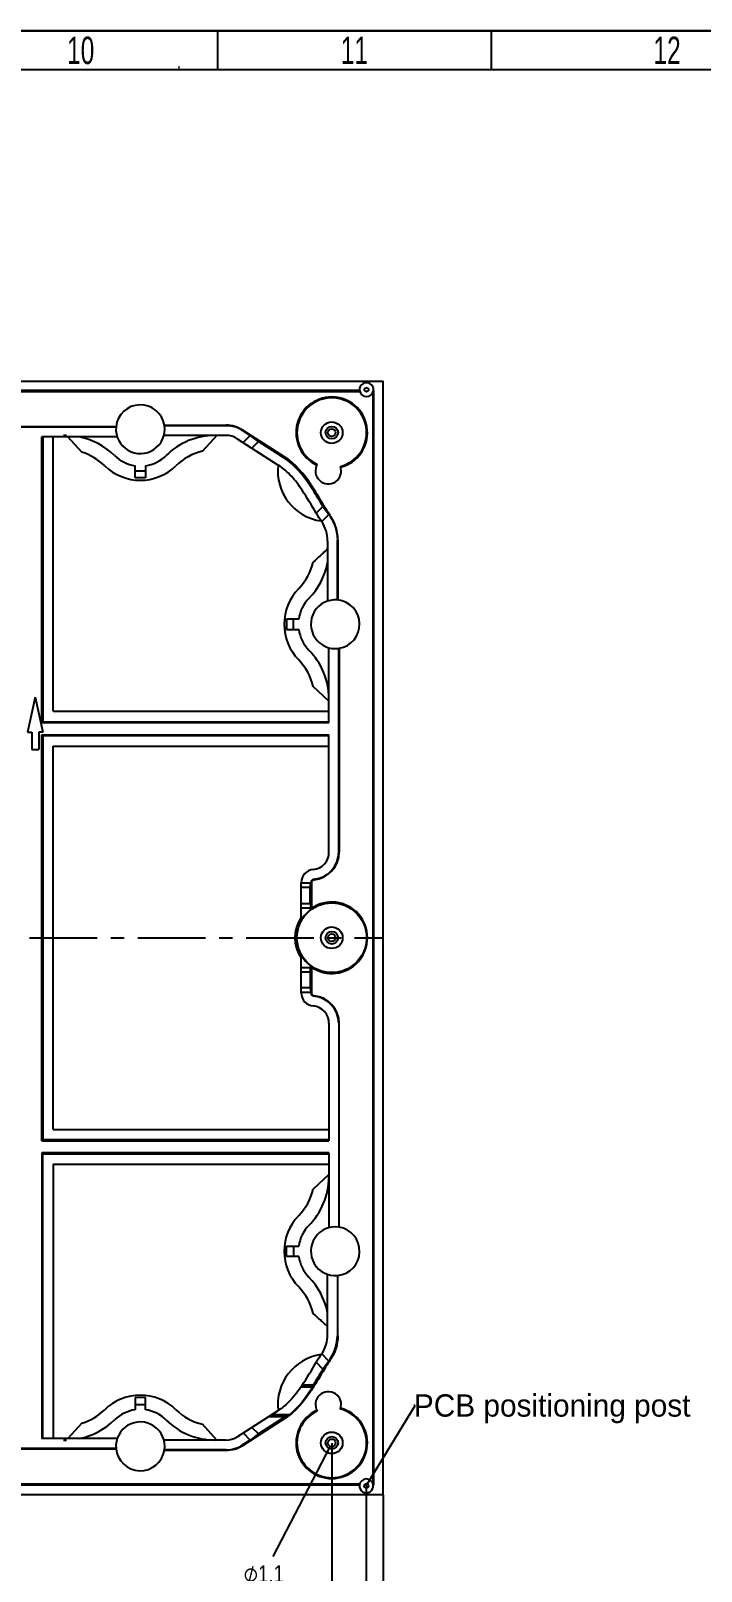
# Model space of a CAD drawing. Header units: millimetres. Extents: x 0 to 591, y 0 to 333.
# Drawn here: x 366.3 to 462.6, y 112.1 to 333.2 of the extents above; entities that cross this region are included whole.
import ezdxf

# ---------------------------------------------------------------- set-up
doc = ezdxf.new("R2010")
doc.units = ezdxf.units.MM
doc.header["$LTSCALE"] = 25.945205
doc.linetypes.add('CENTER', pattern=[0.6, 0.375, -0.075, 0.075, -0.075])
doc.layers.get('0').update_dxf_attribs({"linetype": 'CONTINUOUS'})
doc.layers.add('2', color=7, linetype='CONTINUOUS')
doc.layers.add('dim', color=7, linetype='CONTINUOUS')
doc.styles.get("Standard").update_dxf_attribs({"font": 'txt', "width": 0.8})
doc.styles.add('TEXTSTYLE_2', font='')
doc.styles.add('TEXTSTYLE_3', font='txt')
doc.styles.add('TEXTSTYLE_4', font='')
doc.styles.add('TEXTSTYLE_6', font='txt', dxfattribs={"width": 0.67})
doc.styles.get('TEXTSTYLE_2').set_extended_font_data('Symbol_ASME')
doc.styles.get('TEXTSTYLE_4').set_extended_font_data('CG Omega')
doc.dimstyles.new('DIMSTYLE_1', dxfattribs={"dimtxt": 2.5, "dimasz": 0.1875, "dimexe": 0.125, "dimexo": 0.0625, "dimtad": 0, "dimtih": 1, "dimtoh": 1, "dimdsep": 46, "dimtxsty": 'Standard', "dimblk": '_FILLED', "dimblk1": '_FILLED', "dimblk2": '_FILLED', "dimcen": 0.09, "dimazin": 2, "dimtfac": 1, "dimtofl": 0, "dimtmove": 0, "dimatfit": 1, "dimldrblk": '_FILLED', "dimfxl": 1, "dimtolj": 1, "dimarcsym": 0})
doc.dimstyles.new('DIMSTYLE_3', dxfattribs={"dimtxt": 2.5, "dimasz": 0.1875, "dimexe": 0.125, "dimexo": 0.0625, "dimgap": 1.25, "dimtad": 0, "dimtih": 1, "dimtoh": 1, "dimdsep": 46, "dimtxsty": 'TEXTSTYLE_3', "dimblk": '_FILLED', "dimblk1": '_FILLED', "dimblk2": '_FILLED', "dimcen": 0.09, "dimazin": 2, "dimtfac": 1, "dimtofl": 0, "dimtmove": 0, "dimatfit": 3, "dimldrblk": '_FILLED', "dimfxl": 1, "dimtolj": 1, "dimarcsym": 0})
doc.dimstyles.new('DIMSTYLE_4', dxfattribs={"dimtxt": 3.2, "dimasz": 0.1875, "dimexe": 0.125, "dimexo": 0.0625, "dimgap": 1.6, "dimtad": 0, "dimtih": 1, "dimtoh": 1, "dimdsep": 46, "dimtxsty": 'Standard', "dimblk": '_FILLED', "dimblk1": '_FILLED', "dimblk2": '_FILLED', "dimcen": 0.09, "dimazin": 2, "dimtfac": 1, "dimtofl": 0, "dimtmove": 0, "dimatfit": 3, "dimldrblk": '_FILLED', "dimfxl": 1, "dimtolj": 1, "dimarcsym": 0})
doc.dimstyles.get("Standard").update_dxf_attribs({"dimtxt": 0.15625, "dimasz": 0.1875, "dimexe": 0.125, "dimexo": 0.0625, "dimtad": 0, "dimtih": 1, "dimtoh": 1, "dimdsep": 46, "dimtxsty": 'Standard', "dimblk": '_FILLED', "dimblk1": '_FILLED', "dimblk2": '_FILLED', "dimcen": 0.09, "dimazin": 2, "dimtp": 0.01, "dimtm": 0.01, "dimtfac": 1, "dimtofl": 0, "dimtmove": 0, "dimatfit": 3, "dimldrblk": '_FILLED', "dimfxl": 1, "dimtolj": 1, "dimarcsym": 0})

# ---------------------------------------------------------------- blocks, each defined once
blk = doc.blocks.new('_FILLED')
at = {"color": 0, "linetype": 'ByBlock'}
blk.add_solid([(0, 0), (-1, 0.2), (-1, -0.2)], dxfattribs=at)
blk = doc.blocks.new('*D1')
at = {"layer": 'dim', "color": 82, "linetype": 'Continuous', "true_color": 0x33cc00, "transparency": 16777216}
blk.add_line((409.27, 130.01), (401.05, 114.18), dxfattribs=at)
at = {"layer": 'dim', "color": 82, "linetype": 'Continuous', "true_color": 0x33cc00, "transparency": 16777216, "xscale": 0.1875, "yscale": 0.1875, "zscale": 0.1875, "rotation": 62.55996903739999}
blk.add_blockref('_FILLED', (409.27, 130.01), dxfattribs=at)
at = {"layer": 'dim', "color": 82, "linetype": 'Continuous', "true_color": 0x33cc00, "transparency": 16777216, "insert": (399.75, 112.93), "char_height": 2.5, "width": 13.4231, "attachment_point": 2, "line_spacing_factor": 0.9, "style": 'TEXTSTYLE_2'}
blk.add_mtext('⌀\\ftxt;{\\W0.8;1.1}', dxfattribs=at)
blk = doc.blocks.new('*D3')
at = {"layer": 'dim', "color": 82, "linetype": 'Continuous', "true_color": 0x33cc00, "transparency": 16777216}
for p, q in [((257.12, 123.04), (257.12, 90.98)), ((416.92, 123.04), (416.92, 90.98)), ((257.12, 91.11), (324.76, 91.11)), ((416.92, 91.11), (349.15, 91.11))]:
    blk.add_line(p, q, dxfattribs=at)
at = {"layer": 'dim', "color": 82, "linetype": 'Continuous', "true_color": 0x33cc00, "transparency": 16777216, "xscale": 0.1875, "yscale": 0.1875, "zscale": 0.1875, "rotation": 180}
blk.add_blockref('_FILLED', (257.12, 91.11), dxfattribs=at)
at = {"layer": 'dim', "color": 82, "linetype": 'Continuous', "true_color": 0x33cc00, "transparency": 16777216, "xscale": 0.1875, "yscale": 0.1875, "zscale": 0.1875}
blk.add_blockref('_FILLED', (416.92, 91.11), dxfattribs=at)
at = {"layer": 'dim', "color": 82, "linetype": 'Continuous', "true_color": 0x33cc00, "transparency": 16777216, "insert": (336.95, 92.36), "char_height": 2.5, "width": 21.8864, "attachment_point": 2, "line_spacing_factor": 0.9, "style": 'TEXTSTYLE_3'}
blk.add_mtext('159.8\\fSymbol_ASME;±\\ftxt;0.1', dxfattribs=at)
blk = doc.blocks.new('*D19')
at = {"layer": 'dim', "color": 82, "linetype": 'Continuous', "true_color": 0x33cc00, "transparency": 16777216}
for p, q in [((264.52, 130.44), (264.52, 105.14)), ((409.52, 130.44), (409.52, 105.14)), ((264.52, 105.26), (340.86, 105.26)), ((409.52, 105.26), (351.74, 105.26))]:
    blk.add_line(p, q, dxfattribs=at)
at = {"layer": 'dim', "color": 82, "linetype": 'Continuous', "true_color": 0x33cc00, "transparency": 16777216, "xscale": 0.1875, "yscale": 0.1875, "zscale": 0.1875, "rotation": 180}
blk.add_blockref('_FILLED', (264.52, 105.26), dxfattribs=at)
at = {"layer": 'dim', "color": 82, "linetype": 'Continuous', "true_color": 0x33cc00, "transparency": 16777216, "xscale": 0.1875, "yscale": 0.1875, "zscale": 0.1875}
blk.add_blockref('_FILLED', (409.52, 105.26), dxfattribs=at)
at = {"layer": 'dim', "color": 82, "linetype": 'Continuous', "true_color": 0x33cc00, "transparency": 16777216, "insert": (346.3, 106.86), "char_height": 3.2, "width": 7.68, "attachment_point": 2, "line_spacing_factor": 0.9}
blk.add_mtext('145', dxfattribs=at)
blk = doc.blocks.new('*D23')
at = {"layer": 'dim', "color": 82, "linetype": 'Continuous', "true_color": 0x33cc00, "transparency": 16777216}
for p, q in [((414.48, 124.26), (414.48, 97.1)), ((337.02, 114.69), (337.02, 97.1)), ((337.02, 97.23), (367.75, 97.23)), ((414.48, 97.23), (383.75, 97.23))]:
    blk.add_line(p, q, dxfattribs=at)
at = {"layer": 'dim', "color": 82, "linetype": 'Continuous', "true_color": 0x33cc00, "transparency": 16777216, "xscale": 0.1875, "yscale": 0.1875, "zscale": 0.1875, "rotation": 180}
blk.add_blockref('_FILLED', (337.02, 97.23), dxfattribs=at)
at = {"layer": 'dim', "color": 82, "linetype": 'Continuous', "true_color": 0x33cc00, "transparency": 16777216, "xscale": 0.1875, "yscale": 0.1875, "zscale": 0.1875}
blk.add_blockref('_FILLED', (414.48, 97.23), dxfattribs=at)
at = {"layer": 'dim', "color": 82, "linetype": 'Continuous', "true_color": 0x33cc00, "transparency": 16777216, "insert": (375.75, 98.83), "char_height": 3.2, "width": 12.8, "attachment_point": 2, "line_spacing_factor": 0.9}
blk.add_mtext('77.46', dxfattribs=at)

msp = doc.modelspace()

# ---------------------------------------------------------------- linework, layer by layer
at = {"color": 7, "linetype": 'Continuous'}
msp.add_line((0, 333.185), (471.731, 333.185), dxfattribs=at)
at = {"layer": '2', "color": 155, "linetype": 'Continuous', "true_color": 0x4d7399}
for p, q in [((257.12, 282.903), (416.92, 282.903)), ((260.487, 281.388), (413.549, 281.388)), ((413.513, 281.563), (260.514, 281.563)), ((415.406, 281.238), (415.406, 124.704)), ((415.58, 281.563), (415.484, 281.467)), ((415.58, 281.563), (415.5, 281.563)), ((415.58, 124.443), (415.58, 281.563)), ((416.92, 123.103), (416.92, 282.903)), ((385.474, 276.573), (394.33, 276.573)), ((394.33, 276.503), (385.484, 276.503)), ((395.568, 276.325), (395.588, 276.392)), ((349.02, 276.373), (378.54, 276.373)), ((378.533, 276.303), (349.02, 276.303)), ((378.698, 274.903), (367.89, 274.903)), ((367.89, 233.872), (367.89, 274.903)), ((368.021, 274.903), (368.021, 234.003)), ((369.52, 235.503), (369.52, 274.903)), ((371.405, 275.102), (370.999, 275.102)), ((373.641, 272.694), (371.611, 274.903)), ((394.33, 275.103), (385.403, 275.103)), ((393.023, 275.103), (390.937, 272.842)), ((395.95, 274.628), (401.821, 270.861)), ((397.805, 275.101), (396.706, 275.806)), ((396.744, 275.865), (403.269, 271.679)), ((396.792, 274.088), (397.805, 275.101)), ((398.99, 274.217), (397.805, 275.101)), ((398.99, 274.217), (398.052, 273.279)), ((403.168, 271.536), (398.99, 274.217)), ((381.27, 269.003), (381.27, 270.758)), ((381.27, 270.003), (382.77, 270.003)), ((382.77, 270.758), (382.77, 269.003)), ((403.269, 271.679), (403.168, 271.536)), ((382.77, 269.003), (381.27, 269.003)), ((407.295, 263.942), (408.259, 264.906)), ((409.1, 263.769), (408.068, 262.737)), ((409.287, 263.611), (409.229, 263.572)), ((408.92, 259.944), (408.92, 251.326)), ((410.32, 251.49), (410.32, 260.136)), ((410.39, 260.136), (410.39, 251.483)), ((404.775, 248.753), (403.02, 248.753)), ((403.02, 248.753), (403.02, 247.253)), ((404.02, 247.253), (404.02, 248.753)), ((403.02, 247.253), (404.775, 247.253)), ((409.12, 233.872), (409.12, 244.621)), ((410.52, 215.286), (410.52, 244.539)), ((410.59, 244.55), (410.59, 215.286)), ((409.12, 236.981), (406.859, 239.086)), ((366.92, 237.534), (365.823, 232.503)), ((366.92, 237.534), (368.018, 232.503)), ((369.52, 235.503), (409.12, 235.503)), ((365.823, 232.503), (366.42, 232.503)), ((366.42, 232.503), (366.42, 230.003)), ((368.018, 232.503), (367.42, 232.503)), ((367.42, 232.503), (367.42, 230.003)), ((367.89, 233.872), (368.021, 234.003)), ((409.12, 233.872), (367.89, 233.872)), ((368.021, 234.003), (409.12, 234.003)), ((366.42, 230.003), (367.42, 230.003)), ((367.89, 232.134), (409.12, 232.134)), ((367.89, 173.872), (367.89, 232.134)), ((368.021, 232.003), (367.89, 232.134)), ((409.12, 232.003), (368.021, 232.003)), ((368.021, 232.003), (368.021, 174.003)), ((369.52, 230.503), (409.12, 230.503)), ((369.52, 175.503), (369.52, 230.503)), ((409.12, 215.286), (409.12, 232.134)), ((405.12, 205.486), (405.12, 210.904)), ((406.52, 210.832), (405.12, 210.832)), ((406.416, 210.194), (405.12, 210.194)), ((406.416, 210.194), (406.52, 210.832)), ((406.416, 207.912), (406.416, 210.194)), ((406.52, 210.832), (406.52, 210.904)), ((406.59, 210.904), (406.59, 207.204)), ((406.675, 211.266), (406.724, 211.216)), ((405.12, 207.912), (406.416, 207.912)), ((406.416, 207.912), (406.52, 207.274)), ((405.12, 207.274), (406.52, 207.274)), ((406.52, 207.068), (406.52, 207.274)), ((405.12, 195.102), (405.12, 200.52)), ((405.12, 198.732), (406.52, 198.732)), ((405.12, 198.094), (406.416, 198.094)), ((406.416, 198.094), (406.52, 198.732)), ((406.416, 198.094), (406.416, 195.812)), ((406.52, 198.732), (406.52, 198.938)), ((406.59, 198.802), (406.59, 195.102)), ((406.416, 195.812), (405.12, 195.812)), ((405.12, 195.174), (406.52, 195.174)), ((406.416, 195.812), (406.52, 195.174)), ((406.52, 195.102), (406.52, 195.174)), ((406.724, 194.79), (406.675, 194.74)), ((409.12, 190.72), (409.12, 173.872)), ((410.52, 190.72), (410.52, 161.467)), ((410.59, 161.456), (410.59, 190.72)), ((369.52, 175.503), (409.12, 175.503)), ((368.021, 174.003), (367.89, 173.872)), ((367.89, 173.872), (409.12, 173.872)), ((409.12, 174.003), (368.021, 174.003)), ((409.12, 172.134), (367.89, 172.134)), ((367.89, 172.134), (368.021, 172.003)), ((367.89, 172.134), (367.89, 131.103)), ((368.021, 172.003), (409.12, 172.003)), ((368.021, 131.103), (368.021, 172.003)), ((369.52, 170.503), (409.12, 170.503)), ((369.52, 170.503), (369.52, 131.103)), ((409.12, 172.134), (409.12, 161.385)), ((409.12, 169.025), (406.859, 166.92)), ((403.02, 158.753), (404.775, 158.753)), ((403.02, 157.253), (403.02, 158.753)), ((404.775, 157.253), (403.02, 157.253)), ((404.02, 158.753), (404.02, 157.253)), ((408.92, 146.062), (408.92, 154.68)), ((410.32, 154.516), (410.32, 145.87)), ((410.39, 145.87), (410.39, 154.523)), ((407.295, 142.064), (408.259, 141.1)), ((409.1, 142.237), (408.068, 143.269)), ((409.289, 142.397), (409.231, 142.436)), ((406.797, 138.503), (405.083, 138.503)), ((406.84, 138.765), (405.261, 138.765)), ((382.77, 137.003), (381.27, 137.003)), ((381.27, 137.003), (381.27, 135.248)), ((381.27, 136.003), (382.77, 136.003)), ((382.77, 135.248), (382.77, 137.003)), ((395.95, 131.378), (401.821, 135.144)), ((373.641, 133.312), (371.611, 131.103)), ((393.023, 130.903), (390.937, 133.164)), ((396.744, 130.141), (403.261, 134.322)), ((398.99, 131.789), (398.052, 132.727)), ((402.893, 134.293), (398.99, 131.789)), ((400.494, 134.293), (402.893, 134.293)), ((403.381, 134.503), (400.821, 134.503)), ((402.893, 134.293), (403.196, 134.415)), ((403.261, 134.322), (403.196, 134.415)), ((378.698, 131.103), (367.89, 131.103)), ((371.405, 130.904), (370.999, 130.904)), ((394.33, 130.903), (385.403, 130.903)), ((397.805, 130.905), (396.706, 130.2)), ((396.792, 131.918), (397.805, 130.905)), ((398.99, 131.789), (397.805, 130.905)), ((378.533, 129.703), (349.02, 129.703)), ((349.02, 129.633), (378.54, 129.633)), ((385.474, 129.433), (394.33, 129.433)), ((394.33, 129.503), (385.484, 129.503)), ((395.588, 129.614), (395.568, 129.681)), ((260.44, 124.618), (413.525, 124.618)), ((413.488, 124.443), (260.48, 124.443)), ((415.58, 124.443), (415.449, 124.574)), ((415.58, 124.443), (415.474, 124.443)), ((257.12, 123.103), (416.92, 123.103))]:
    msp.add_line(p, q, dxfattribs=at)
at = {"layer": '2', "color": 1, "linetype": 'CENTER'}
msp.add_line((257.12, 203.003), (416.92, 203.003), dxfattribs=at)
at = {"layer": '2', "color": 155, "linetype": 'Continuous', "true_color": 0x4d7399}
for centre, radius in [((414.507, 281.676), 0.3), ((409.52, 275.503), 1.55), ((409.52, 275.503), 0.9), ((409.52, 275.503), 0.55), ((409.52, 203.003), 5), ((409.52, 203.003), 1.55), ((409.52, 203.003), 0.9), ((409.52, 203.003), 0.55), ((409.52, 130.503), 1.55), ((409.52, 130.503), 0.9), ((409.52, 130.503), 0.55), ((414.481, 124.323), 0.3)]:
    msp.add_circle(centre, radius, dxfattribs=at)
for centre, radius, start, end in [((414.507, 281.676), 1, 353.51172, 186.48828), ((414.507, 281.676), 1, 186.89119, 353.10881), ((382.02, 276.003), 3.5, 9.08057, 174.22165), ((409.52, 275.503), 5.122, 284.357, 245.25414), ((409.52, 275.503), 5, 284.24823, 245.36291), ((382.02, 276.003), 3.5, 175.0829, 8.21321), ((394.33, 272.103), 4.47, 57.31851, 90), ((394.33, 272.103), 4.4, 57.31851, 90), ((371.202, 264.903), 10.201, 88.85805, 91.14195), ((371.202, 264.903), 10.201, 45.7358, 78.59602), ((392.755, 265.103), 10, 90, 134.56265), ((394.33, 272.103), 3, 57.31851, 90), ((371.202, 264.903), 8.164, 45.7358, 72.61407), ((382.02, 276.003), 5.299, 225.7358, 261.86263), ((382.02, 276.003), 5.299, 278.13737, 314.56265), ((392.839, 264.903), 8.164, 103.46991, 134.2642), ((382.02, 276.003), 7.336, 225.7358, 314.2642), ((409.02, 270.003), 7.25, 173.19927, 261.97179), ((409.02, 270.003), 1.85, 148.91515, 20.696), ((443.603, 290.169), 43.444, 215.55614, 217.42171), ((454.78, 293.676), 54.599, 213.21336, 213.4604), ((403.92, 259.944), 5, 0, 33.95178), ((398.92, 258.821), 8.164, 315.7358, 346.59592), ((398.92, 258.821), 10.201, 315.7358, 348.59602), ((410.02, 248.003), 7.336, 135.7358, 224.2642), ((410.02, 248.003), 5.299, 135.7358, 171.86263), ((410.02, 248.003), 3.5, 85.0829, 278.21321), ((410.02, 248.003), 3.5, 279.08057, 84.22165), ((410.02, 248.003), 5.299, 188.13737, 224.2642), ((398.92, 237.184), 10.201, 1.05118, 44.2642), ((398.92, 237.184), 8.164, 13.46991, 44.2642), ((406.62, 215.286), 2.5, 275.21591, 360), ((406.62, 215.286), 3.9, 275.21591, 360), ((406.62, 215.286), 3.97, 275.21591, 360), ((407.02, 210.904), 1.9, 95.21591, 180), ((407.02, 210.904), 0.5, 95.21591, 180), ((407.02, 210.904), 0.43, 95.21591, 180), ((409.52, 203.003), 5.122, 235.10682, 124.89318), ((409.52, 203.003), 5.297, 146.16928, 213.83072), ((409.52, 203.003), 5.052, 126.42567, 150.56065), ((416.726, 201.916), 11.433, 152.44516, 153.21164), ((409.52, 203.003), 5.052, 209.43935, 233.57433), ((416.726, 204.09), 11.433, 206.78836, 207.55484), ((407.02, 195.102), 1.9, 180, 264.78409), ((407.02, 195.102), 0.5, 180, 264.78409), ((407.02, 195.102), 0.43, 180, 264.78409), ((406.62, 190.72), 3.9, 0, 84.78409), ((406.62, 190.72), 3.97, 0, 84.78409), ((406.62, 190.72), 2.5, 0, 84.78409), ((398.92, 168.821), 10.201, 315.7358, 358.94882), ((398.92, 168.821), 8.164, 315.7358, 346.53009), ((410.02, 158.003), 7.336, 135.7358, 224.2642), ((410.02, 158.003), 5.299, 135.7358, 171.86263), ((410.02, 158.003), 3.5, 81.78679, 274.9171), ((410.02, 158.003), 3.5, 275.77835, 80.91943), ((410.02, 158.003), 5.299, 188.13737, 224.2642), ((398.92, 147.184), 8.164, 13.40408, 44.2642), ((398.92, 147.184), 10.201, 11.40398, 44.2642), ((403.92, 146.062), 5, 326.04822, 360), ((409.02, 136.003), 7.25, 98.02821, 186.80073), ((443.597, 115.841), 43.437, 142.57721, 144.44309), ((454.903, 112.249), 54.747, 146.53684, 146.78609), ((382.02, 130.003), 7.336, 45.7358, 134.2642), ((385.144, 152.214), 24.198, 325.48655, 326.2374), ((372.026, 144.28), 35.248, 350.56693, 350.99915), ((409.02, 136.003), 1.85, 339.304, 211.08485), ((371.202, 141.103), 8.164, 287.38593, 314.2642), ((382.02, 130.003), 5.299, 98.13737, 134.2642), ((382.02, 130.003), 5.299, 45.43735, 81.86263), ((392.839, 141.103), 8.164, 225.7358, 256.53009), ((409.52, 130.503), 5.122, 114.74586, 75.643), ((409.52, 130.503), 5, 114.63709, 75.75177), ((371.202, 141.103), 10.201, 281.40398, 314.2642), ((382.02, 130.003), 3.5, 351.78679, 184.9171), ((392.755, 140.903), 10, 225.43735, 270), ((396.689, 148.381), 15.408, 294.9814, 295.74437), ((371.202, 141.103), 10.201, 268.85805, 271.14195), ((394.33, 133.903), 3, 270, 302.68149), ((382.02, 130.003), 3.5, 185.77835, 350.91943), ((394.33, 133.903), 4.4, 270, 302.68149), ((394.33, 133.903), 4.47, 270, 302.68149), ((414.481, 124.323), 1, 173.1079, 6.8921), ((414.481, 124.323), 1, 7.29535, 172.70465)]:
    msp.add_arc(centre, radius, start, end, dxfattribs=at)
for centre, major_axis, ratio, start_param, end_param in [((414.507, 281.676), (0.994, 0.117), 0.9995359, 3.137648, 3.1446768), ((414.505, 281.676), (0.994, -0.117), 0.9994801, -0.0030315, 0.0039969), ((382.02, 276.003), (-0.551, 3.456), 0.9999996, -1.585528, -1.5703897), ((382.02, 276.003), (3.486, -0.317), 0.9999992, 3.1313798, 3.1464114), ((410.02, 248.003), (0.317, 3.486), 0.9999992, -0.0102127, 0.0048189), ((410.02, 248.003), (3.456, 0.551), 0.9999996, -1.5854648, -1.5703265), ((410.02, 158.003), (3.456, -0.551), 0.9999996, 1.5703265, 1.5854648), ((410.02, 158.003), (-0.317, 3.486), 0.9999992, -3.1464116, -3.13138), ((382.02, 130.003), (3.486, 0.317), 0.9999992, 3.1367739, 3.1518055), ((382.02, 130.003), (0.551, 3.456), 0.9999996, -1.571203, -1.5560647), ((414.481, 124.323), (0.993, -0.122), 0.9999631, 3.1365151, 3.1435529), ((414.482, 124.323), (-0.124, 0.992), 0.9996428, -1.5747024, -1.5676619)]:
    msp.add_ellipse(centre, major_axis=major_axis, ratio=ratio, start_param=start_param, end_param=end_param, dxfattribs=at)
for points, knots in [([(405.261, 267.24), (405.027, 267.59), (404.785, 267.934), (404.275, 268.602), (404.006, 268.928), (403.158, 269.853), (402.533, 270.405), (401.821, 270.861)], [0, 0, 0, 0, 0.25, 0.25, 0.5, 0.5, 1, 1, 1, 1]), ([(408.259, 264.906), (407.773, 265.703), (407.304, 266.506), (405.796, 268.891), (404.67, 270.399), (403.168, 271.536)], [0, 0, 0, 0, 0.3285146, 0.3285146, 1, 1, 1, 1]), ([(409.287, 263.611), (409.068, 263.943), (408.852, 264.277), (408.073, 265.534), (407.534, 266.47), (405.938, 268.993), (404.799, 270.522), (403.269, 271.679)], [0, 0, 0, 0, 0.1176377, 0.1176377, 0.4369251, 0.4369251, 1, 1, 1, 1]), ([(409.229, 263.572), (409.255, 263.535), (409.28, 263.497), (409.964, 262.482), (410.32, 261.315), (410.32, 260.136)], [0, 0, 0, 0, 0.0371594, 0.0371594, 1, 1, 1, 1]), ([(410.39, 260.136), (410.39, 260.756), (410.293, 261.372), (410.011, 262.257), (409.895, 262.544), (409.69, 262.956), (409.617, 263.091), (409.459, 263.355), (409.374, 263.483), (409.287, 263.611)], [0, 0, 0, 0, 0.5, 0.5, 0.75, 0.75, 0.875, 0.875, 1, 1, 1, 1]), ([(408.92, 258.821), (408.747, 258.662), (408.574, 258.503), (408.227, 258.184), (408.054, 258.025), (407.541, 257.553), (407.201, 257.241), (406.862, 256.929)], [0, 0, 0, 0, 0.2525, 0.2525, 0.505, 0.505, 1, 1, 1, 1]), ([(408.92, 147.184), (408.747, 147.344), (408.574, 147.503), (408.227, 147.822), (408.054, 147.981), (407.541, 148.452), (407.201, 148.765), (406.862, 149.077)], [0, 0, 0, 0, 0.2525, 0.2525, 0.505, 0.505, 1, 1, 1, 1]), ([(409.231, 142.436), (409.256, 142.473), (409.281, 142.51), (409.964, 143.524), (410.32, 144.691), (410.32, 145.87)], [0, 0, 0, 0, 0.0364357, 0.0364357, 1, 1, 1, 1]), ([(410.39, 145.87), (410.39, 145.25), (410.293, 144.634), (410.012, 143.75), (409.896, 143.464), (409.691, 143.052), (409.618, 142.917), (409.461, 142.653), (409.375, 142.525), (409.289, 142.397)], [0, 0, 0, 0, 0.5, 0.5, 0.75, 0.75, 0.875, 0.875, 1, 1, 1, 1]), ([(409.289, 142.397), (409.068, 142.063), (408.851, 141.727), (408.071, 140.469), (407.531, 139.532), (405.936, 137.01), (404.777, 135.469), (403.261, 134.322)], [0, 0, 0, 0, 0.1180812, 0.1180812, 0.4372358, 0.4372358, 1, 1, 1, 1])]:
    msp.add_open_spline(points, degree=3, knots=knots, dxfattribs=at)
for points in [[(407.295, 263.942), (406.612, 265.051), (405.968, 266.183), (405.261, 267.24)], [(408.068, 262.737), (407.802, 263.131), (407.546, 263.535), (407.295, 263.942)], [(405.261, 138.765), (405.968, 139.823), (406.612, 140.955), (407.295, 142.064)], [(408.068, 143.269), (407.802, 142.875), (407.546, 142.471), (407.295, 142.064)], [(408.259, 141.1), (407.783, 140.319), (407.324, 139.533), (406.84, 138.765)], [(405.083, 138.503), (404.529, 137.698), (403.932, 136.941), (403.246, 136.279)], [(406.797, 138.503), (405.842, 137.011), (404.76, 135.591), (403.381, 134.503)], [(403.246, 136.279), (402.807, 135.855), (402.335, 135.474), (401.821, 135.144)]]:
    msp.add_open_spline(points, degree=3, dxfattribs=at)
at = {"layer": 'dim', "color": 84, "linetype": 'Continuous', "true_color": 0x269900}
for p, q in [((471.731, 333.185), (0, 333.185)), ((393.109, 333.185), (393.109, 327.575)), ((432.42, 333.185), (432.42, 327.575)), ((466.122, 327.575), (5.609, 327.575))]:
    msp.add_line(p, q, dxfattribs=at)
at = {"layer": 'dim', "color": 84, "linetype": 'Continuous', "true_color": 0x269900, "const_width": 0.198}
msp.add_lwpolyline([(387.562, 328.127), (387.562, 327.575)], dxfattribs=at)

# ---------------------------------------------------------------- texts
at = {"layer": 'dim', "color": 84, "linetype": 'Continuous', "true_color": 0x269900, "char_height": 3.9264, "width": 5.2614, "attachment_point": 2, "line_spacing_factor": 0.6, "style": 'TEXTSTYLE_6'}
for s, insert in [('10', (373.454, 332.343)), ('11', (412.765, 332.343)), ('12', (457.685, 332.343))]:
    msp.add_mtext(s, dxfattribs=dict(at, insert=insert))
at = {"layer": 'dim', "color": 42, "linetype": 'Continuous', "true_color": 0xcc9900, "insert": (421.316, 137.465), "char_height": 3.2, "width": 41.725, "attachment_point": 1, "style": 'TEXTSTYLE_4'}
msp.add_mtext('PCB positioning post', dxfattribs=at)

# ---------------------------------------------------------------- dimensions: what is measured, and where the dimension line sits
at = {"layer": 'dim', "color": 82, "linetype": 'Continuous', "true_color": 0x33cc00}
for base, p1, p2, text, dimstyle, picture, middle in [((409.52, 105.261), (264.52, 130.503), (409.52, 130.503), '145', 'DIMSTYLE_4', '*D19', (346.7, 105.261)), ((414.481, 97.227), (337.02, 114.756), (414.481, 124.323), '77.46', 'DIMSTYLE_4', '*D23', (375.751, 97.227)), ((416.92, 91.109), (257.12, 123.103), (416.92, 123.103), '159.8{\\fSymbol_ASME;\\W1.0;±}0.1', 'DIMSTYLE_3', '*D3', (336.954, 91.109))]:
    dim = msp.add_linear_dim(base=base, p1=p1, p2=p2, text=text, dimstyle=dimstyle, dxfattribs=at)
    dim.commit()
    dim.dimension.update_dxf_attribs({"geometry": picture, "text_midpoint": middle, "dimtype": 160})
dim = msp.add_diameter_dim_2p(p1=(409.267, 130.015), p2=(409.774, 130.991), text='{\\fSymbol_ASME;\\W1.0;⌀}1.1', dimstyle='DIMSTYLE_1', override={"dimpost": '<>'}, dxfattribs=at)
dim.commit()
dim.dimension.update_dxf_attribs({"geometry": '*D1', "text_midpoint": (399.748, 111.683), "dimtype": 163})

# ---------------------------------------------------------------- leaders
at = {"layer": 'dim', "color": 42, "linetype": 'Continuous', "true_color": 0xcc9900}
msp.add_leader([(414.481, 124.323), (421.504, 135.865), (421.316, 135.865)], dimstyle='Standard', override={"dimtad": 0}, dxfattribs=at)

doc.saveas('drawing.dxf')
